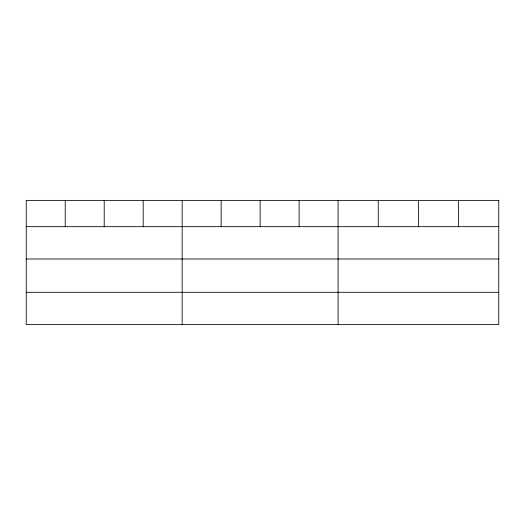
<?xml version="1.0" encoding="UTF-8"?>
<svg xmlns="http://www.w3.org/2000/svg" width="525" height="525" viewBox="0 0 525 525"><rect width="100%" height="100%" fill="white"/><g stroke="black" fill="none" stroke-linecap="round" stroke-linejoin="round"><path stroke-width="0.79" d="M26.25 226.669L498.75 226.669M26.25 258.989L498.75 258.989M26.25 292.294L498.75 292.294M458.587 200.379L458.587 226.669M418.425 200.379L418.425 226.669M378.262 200.379L378.262 226.669M338.1 200.379L338.1 324.621M299.119 200.379L299.119 226.669M260.137 200.379L260.137 226.669M221.156 200.379L221.156 226.669M182.175 200.379L182.175 324.621M143.194 200.379L143.194 226.669M104.213 200.379L104.213 226.669M65.231 200.379L65.231 226.669M498.75 200.379L26.25 200.379L26.25 324.621L498.75 324.621L498.75 200.379"/></g></svg>
